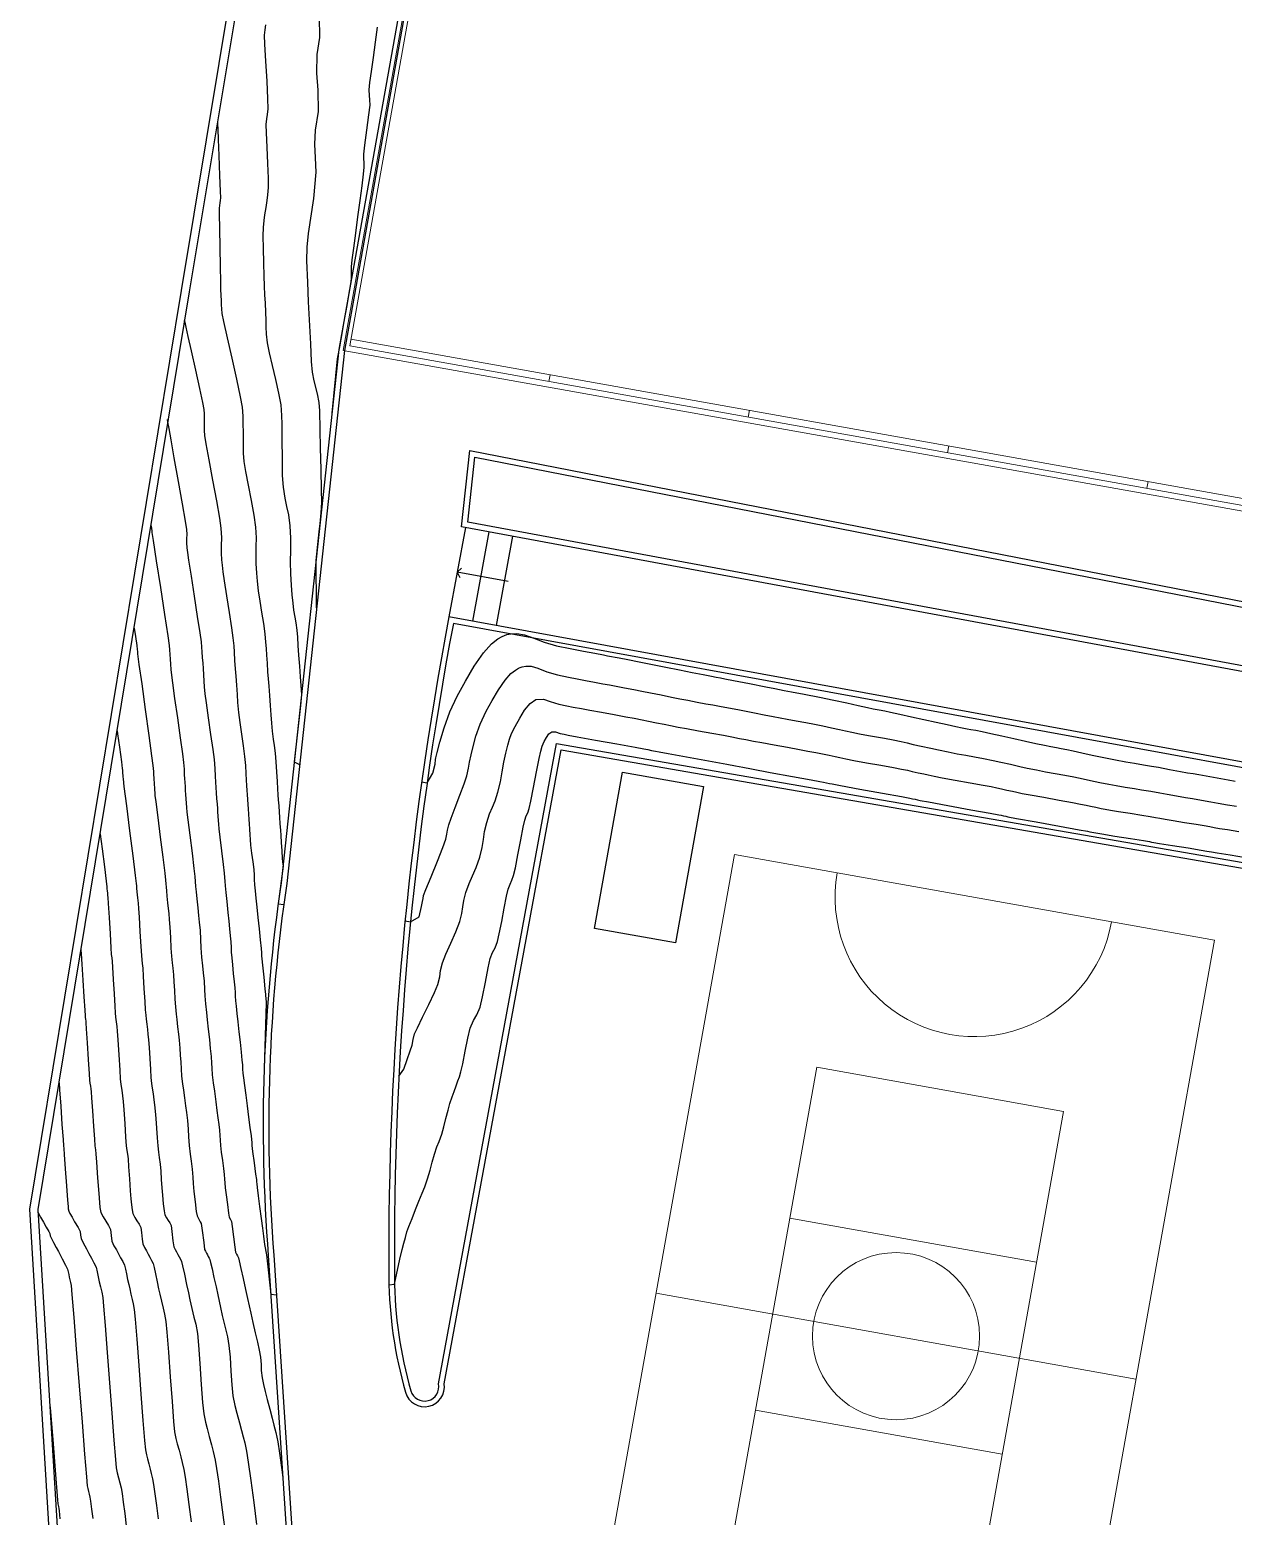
# Model space of a CAD drawing. Header units: millimetres. Extents: x -91430 to -91248, y -106326 to -106141.
# Drawn here: x -91429.7 to -91386.5, y -106234.8 to -106181.4 of the extents above; entities that cross this region are included whole.
import ezdxf

# ---------------------------------------------------------------- set-up
doc = ezdxf.new("R2010")
doc.units = ezdxf.units.MM
doc.header["$MEASUREMENT"] = 0
doc.layers.add('0-CIVIL', color=8, linetype='Continuous', lineweight=0)
doc.layers.add('Desenho base', color=7, linetype='Continuous')

# ---------------------------------------------------------------- blocks, each defined once
blk = doc.blocks.new('A$C44F65D90')
at = {"layer": '0-CIVIL'}
for p, q in [((-44, 12.5), (-44, -12.5)), ((0, 12.5), (-44, 12.5)), ((-43.8, 12.3), (-43.8, -12.3)), ((-0.2, 12.3), (-43.8, 12.3)), ((-36.533, 12.3), (-36.533, 12.05)), ((-29.267, 12.3), (-29.267, 12.05)), ((-22, 12.3), (-22, 12.05)), ((-14.733, 12.3), (-14.733, 12.05)), ((-7.467, 12.3), (-7.467, 12.05)), ((-0.2, 12.3), (-0.2, -12.3)), ((0, 12.5), (0, -12.5)), ((-0.2, 12.05), (-43.8, 12.05)), ((-0.2, -12.05), (-43.8, -12.05)), ((-36.533, -12.05), (-36.533, -12.3)), ((-29.267, -12.05), (-29.267, -12.3)), ((-22, -12.05), (-22, -12.3)), ((-14.733, -12.05), (-14.733, -12.3)), ((-7.467, -12.05), (-7.467, -12.3)), ((-44, -12.5), (0, -12.5)), ((-43.8, -12.3), (-0.2, -12.3))]:
    blk.add_line(p, q, dxfattribs=at)
blk = doc.blocks.new('A$C5E5C6655')
at = {"layer": '0-CIVIL'}
for p, q in [((0, 0), (-17.5, 0)), ((0, -32), (0, 0)), ((-17.5, 0), (-17.5, -32)), ((-13.25, -7), (-4.25, -7)), ((-13.25, -7), (-13.25, -25)), ((-4.25, -7), (-4.25, -25)), ((-4.25, -12.5), (-13.25, -12.5)), ((-17.5, -16), (0, -16)), ((-4.25, -19.5), (-13.25, -19.5)), ((-13.25, -25), (-4.25, -25)), ((-17.5, -32), (0, -32))]:
    blk.add_line(p, q, dxfattribs=at)
blk.add_circle((-8.75, -16), 3, dxfattribs=at)
for centre, start, end in [((-8.75, 0), 180, 0), ((-8.75, -32), 0, 180)]:
    blk.add_arc(centre, 5, start, end, dxfattribs=at)

msp = doc.modelspace()

# ---------------------------------------------------------------- linework, layer by layer
at = {"layer": 'Desenho base'}
for p, q in [((-91414.095, -106199.309), (-91414.682, -106202.522)), ((-91413.247, -106199.467), (-91413.834, -106202.677)), ((-91412.399, -106199.624), (-91412.986, -106202.832)), ((-91414.389, -106200.916), (-91414.228, -106200.77)), ((-91414.389, -106200.916), (-91414.228, -106200.77)), ((-91414.389, -106200.916), (-91414.296, -106201.111)), ((-91414.389, -106200.916), (-91414.296, -106201.111))]:
    msp.add_line(p, q, dxfattribs=at)
for points in [[(-91426.367, -106279.573), (-91429.731, -106223.78), (-91424.288, -106190.806), (-91421.576, -106174.501), (-91415.538, -106140.598), (-91373.974, -106150.262), (-91356.101, -106155.358), (-91347.839, -106158.317)], [(-91425.226, -106292.677), (-91429.43, -106223.796), (-91423.992, -106190.855), (-91421.28, -106174.552), (-91415.298, -106140.962), (-91374.049, -106150.553), (-91356.193, -106155.644), (-91348.227, -106158.496)], [(-91414.24, -106168.32), (-91418.635, -106192.93)], [(-91383.69, -106204.747), (-91414.01, -106199.122), (-91413.758, -106196.783), (-91383.322, -106202.737)], [(-91412.559, -106201.252), (-91414.389, -106200.916)], [(-91412.559, -106201.252), (-91414.389, -106200.916)]]:
    msp.add_lwpolyline(points, dxfattribs=at)
for points in [[(-91368.687, -106164.699), (-91368.687, -106164.699), (-91398.534, -106159.365, -0.382895), (-91398.534, -106159.365), (-91412.005, -106156.957), (-91418.438, -106192.965), (-91420.505, -106212.095, -0.007136), (-91420.505, -106212.095, 0.056755), (-91420.97, -106225.426), (-91419.068, -106254.327), (-91418.699, -106259.704)], [(-91418.635, -106192.93), (-91418.635, -106192.93), (-91420.703, -106212.063, -0.00714), (-91420.703, -106212.063, 0.056757), (-91421.169, -106225.441), (-91419.268, -106254.341), (-91418.902, -106259.668)], [(-91414.682, -106202.522, 0.049177), (-91416.84, -106226.234, 0.068374), (-91416.242, -106230.353, 0.939022), (-91414.853, -106230.046), (-91410.656, -106207.295), (-91378.966, -106212.793), (-91378.268, -106209.178), (-91414.682, -106202.522)], [(-91378.65, -106209.311), (-91414.523, -106202.754, 0.048766), (-91416.64, -106226.232, 0.068374), (-91416.05, -106230.298, 0.968199), (-91415.057, -106230.046), (-91410.817, -106207.064), (-91379.273, -106212.537)]]:
    msp.add_lwpolyline(points, format="xyb", dxfattribs=at)
at = {"layer": 'Desenho base', "flags": 128}
for points in [[(-91419.435, -106202.193), (-91419.453, -106200.501), (-91419.367, -106199.699), (-91419.34, -106199.455), (-91419.311, -106199.184), (-91419.269, -106198.791), (-91419.242, -106198.402), (-91419.254, -106197.979), (-91419.274, -106197.214), (-91419.293, -106196.461), (-91419.318, -106195.127), (-91419.344, -106194.825), (-91419.397, -106194.518), (-91419.525, -106194.045), (-91419.581, -106193.737), (-91419.618, -106193.356), (-91419.646, -106192.718), (-91419.719, -106191.216), (-91419.753, -106190.506), (-91419.785, -106189.742), (-91419.775, -106189.254), (-91419.729, -106188.764), (-91419.538, -106187.509), (-91419.452, -106186.558), (-91419.477, -106186.049), (-91419.502, -106185.559), (-91419.473, -106185.056), (-91419.369, -106184.386), (-91419.377, -106183.614), (-91419.426, -106183.001), (-91419.413, -106182.333), (-91419.321, -106181.728), (-91419.33, -106180.985)], [(-91421.264, -106181.267), (-91421.293, -106181.456), (-91421.312, -106181.646), (-91421.3, -106181.962), (-91421.266, -106182.576), (-91421.226, -106183.297), (-91421.193, -106183.932), (-91421.182, -106184.287), (-91421.203, -106184.49), (-91421.233, -106184.65), (-91421.255, -106184.853), (-91421.249, -106185.154), (-91421.226, -106185.666), (-91421.197, -106186.254), (-91421.174, -106186.781), (-91421.17, -106187.115), (-91421.191, -106187.371), (-91421.223, -106187.575), (-91421.262, -106187.83), (-91421.3, -106188.087), (-91421.332, -106188.291), (-91421.355, -106188.55), (-91421.359, -106188.85), (-91421.354, -106189.302), (-91421.342, -106189.814), (-91421.329, -106190.291), (-91421.317, -106190.64), (-91421.302, -106190.98), (-91421.286, -106191.251), (-91421.267, -106191.591), (-91421.257, -106191.873), (-91421.253, -106192.116), (-91421.242, -106192.37), (-91421.209, -106192.683), (-91421.141, -106193.04), (-91421.032, -106193.498), (-91420.908, -106194), (-91420.797, -106194.489), (-91420.723, -106194.909), (-91420.688, -106195.298), (-91420.681, -106195.603), (-91420.685, -106195.91), (-91420.682, -106196.302), (-91420.675, -106196.721), (-91420.675, -106197.085), (-91420.666, -106197.449), (-91420.635, -106197.868), (-91420.578, -106198.257), (-91420.511, -106198.558), (-91420.446, -106198.859), (-91420.392, -106199.249), (-91420.368, -106199.697), (-91420.37, -106200.125), (-91420.378, -106200.547), (-91420.37, -106200.975), (-91420.346, -106201.379), (-91420.318, -106201.726), (-91420.288, -106202.024), (-91420.258, -106202.281), (-91420.221, -106202.537), (-91420.185, -106202.74), (-91420.149, -106202.996), (-91420.124, -106203.253), (-91420.103, -106203.548), (-91420.08, -106203.891), (-91420.052, -106204.291), (-91420.023, -106204.668), (-91420, -106204.982), (-91419.975, -106205.307), (-91420.016, -106205.708), (-91420.234, -106207.724), (-91420.044, -106207.825)], [(-91417.263, -106181.351), (-91417.336, -106181.897), (-91417.409, -106182.449), (-91417.478, -106182.945), (-91417.53, -106183.346), (-91417.554, -106183.61), (-91417.549, -106183.806), (-91417.532, -106183.963), (-91417.527, -106184.159), (-91417.565, -106184.507), (-91417.639, -106185.051), (-91417.714, -106185.587), (-91417.752, -106185.913), (-91417.749, -106186.079), (-91417.737, -106186.211), (-91417.734, -106186.376), (-91417.76, -106186.63), (-91417.815, -106187.049), (-91417.887, -106187.578), (-91417.964, -106188.163), (-91418.042, -106188.752), (-91418.115, -106189.289), (-91418.17, -106189.712), (-91418.196, -106189.959), (-91418.198, -106190.165), (-91418.188, -106190.373), (-91418.213, -106190.568), (-91418.274, -106190.908), (-91418.353, -106191.348), (-91418.441, -106191.844), (-91418.532, -106192.35), (-91418.617, -106192.828), (-91418.695, -106193.263), (-91418.882, -106195.212)], [(-91422.99, -106184.745), (-91422.987, -106184.825), (-91422.98, -106185.022), (-91422.966, -106185.39), (-91422.944, -106185.959), (-91422.917, -106186.676), (-91422.896, -106187.241), (-91422.888, -106187.484), (-91422.898, -106187.574), (-91422.911, -106187.664), (-91422.924, -106187.755), (-91422.934, -106187.846), (-91422.932, -106188.066), (-91422.923, -106188.585), (-91422.911, -106189.26), (-91422.899, -106189.945), (-91422.888, -106190.498), (-91422.882, -106190.773), (-91422.872, -106190.972), (-91422.86, -106191.172), (-91422.856, -106191.324), (-91422.852, -106191.46), (-91422.836, -106191.629), (-91422.776, -106191.92), (-91422.645, -106192.501), (-91422.478, -106193.236), (-91422.309, -106193.987), (-91422.172, -106194.619), (-91422.103, -106194.994), (-91422.076, -106195.32), (-91422.077, -106195.581), (-91422.075, -106195.91), (-91422.072, -106196.178), (-91422.072, -106196.407), (-91422.067, -106196.644), (-91422.044, -106196.939), (-91421.989, -106197.304), (-91421.894, -106197.799), (-91421.786, -106198.348), (-91421.69, -106198.873), (-91421.63, -106199.296), (-91421.608, -106199.681), (-91421.61, -106200.001), (-91421.618, -106200.294), (-91421.614, -106200.603), (-91421.594, -106200.958), (-91421.569, -106201.239), (-91421.529, -106201.592), (-91421.477, -106201.952), (-91421.411, -106202.353), (-91421.345, -106202.759), (-91421.293, -106203.134), (-91421.263, -106203.429), (-91421.247, -106203.66), (-91421.234, -106203.89), (-91421.214, -106204.186), (-91421.191, -106204.492), (-91421.172, -106204.747), (-91421.152, -106205.011), (-91421.127, -106205.342), (-91421.101, -106205.708), (-91421.079, -106206.04), (-91421.057, -106206.342), (-91421.031, -106206.619), (-91420.994, -106206.906), (-91420.957, -106207.132), (-91420.921, -106207.418), (-91420.895, -106207.729), (-91420.873, -106208.086), (-91420.853, -106208.428), (-91420.838, -106208.692), (-91420.823, -106208.911), (-91420.811, -106209.085), (-91420.795, -106209.305), (-91420.78, -106209.529), (-91420.767, -106209.714), (-91420.751, -106209.946), (-91420.735, -106210.18), (-91420.722, -106210.373), (-91420.705, -106210.616), (-91420.684, -106210.923), (-91420.666, -106211.188), (-91420.657, -106211.318), (-91420.648, -106211.394), (-91420.638, -106211.47), (-91420.811, -106212.825), (-91420.613, -106212.847)], [(-91424.182, -106191.868), (-91424.165, -106191.944), (-91424.125, -106192.126), (-91424.051, -106192.457), (-91423.936, -106192.974), (-91423.782, -106193.668), (-91423.639, -106194.319), (-91423.531, -106194.823), (-91423.482, -106195.079), (-91423.469, -106195.235), (-91423.469, -106195.36), (-91423.469, -106195.518), (-91423.467, -106195.684), (-91423.466, -106195.83), (-91423.454, -106196.011), (-91423.405, -106196.306), (-91423.3, -106196.885), (-91423.166, -106197.612), (-91423.031, -106198.354), (-91422.923, -106198.976), (-91422.868, -106199.343), (-91422.852, -106199.681), (-91422.858, -106199.956), (-91422.857, -106200.232), (-91422.844, -106200.473), (-91422.827, -106200.664), (-91422.799, -106200.904), (-91422.752, -106201.23), (-91422.668, -106201.763), (-91422.572, -106202.37), (-91422.487, -106202.918), (-91422.437, -106203.273), (-91422.409, -106203.561), (-91422.395, -106203.791), (-91422.376, -106204.081), (-91422.354, -106204.383), (-91422.334, -106204.644), (-91422.31, -106204.97), (-91422.288, -106205.303), (-91422.269, -106205.591), (-91422.236, -106205.951), (-91422.189, -106206.316), (-91422.128, -106206.729), (-91422.066, -106207.147), (-91422.018, -106207.527), (-91421.99, -106207.853), (-91421.972, -106208.138), (-91421.96, -106208.378), (-91421.95, -106208.57), (-91421.938, -106208.75), (-91421.928, -106208.892), (-91421.916, -106209.072), (-91421.903, -106209.255), (-91421.893, -106209.407), (-91421.879, -106209.597), (-91421.866, -106209.789), (-91421.855, -106209.947), (-91421.842, -106210.146), (-91421.83, -106210.346), (-91421.82, -106210.512), (-91421.802, -106210.72), (-91421.768, -106211.006), (-91421.725, -106211.317), (-91421.692, -106211.594), (-91421.678, -106211.789), (-91421.671, -106211.944), (-91421.659, -106212.14), (-91421.64, -106212.352), (-91421.613, -106212.622), (-91421.579, -106212.944), (-91421.541, -106213.313), (-91421.5, -106213.721), (-91421.46, -106214.116), (-91421.428, -106214.426), (-91421.414, -106214.576), (-91421.407, -106214.684), (-91421.401, -106214.792), (-91421.378, -106215.016), (-91421.333, -106215.451), (-91421.288, -106215.877), (-91421.268, -106216.078), (-91421.264, -106216.137), (-91421.26, -106216.197), (-91421.242, -106216.373), (-91421.316, -106218.739)], [(-91424.801, -106195.44), (-91424.784, -106195.534), (-91424.744, -106195.758), (-91424.671, -106196.168), (-91424.556, -106196.808), (-91424.403, -106197.667), (-91424.261, -106198.469), (-91424.154, -106199.087), (-91424.106, -106199.391), (-91424.098, -106199.569), (-91424.101, -106199.714), (-91424.101, -106199.86), (-91424.089, -106200.038), (-91424.07, -106200.216), (-91424.029, -106200.489), (-91423.941, -106201.058), (-91423.829, -106201.778), (-91423.717, -106202.506), (-91423.626, -106203.098), (-91423.581, -106203.411), (-91423.562, -106203.612), (-91423.552, -106203.773), (-91423.539, -106203.976), (-91423.523, -106204.187), (-91423.509, -106204.369), (-91423.492, -106204.597), (-91423.477, -106204.83), (-91423.464, -106205.031), (-91423.441, -106205.283), (-91423.398, -106205.609), (-91423.323, -106206.139), (-91423.237, -106206.74), (-91423.161, -106207.282), (-91423.116, -106207.636), (-91423.088, -106207.967), (-91423.073, -106208.24), (-91423.063, -106208.448), (-91423.049, -106208.644), (-91423.036, -106208.839), (-91423.022, -106209.041), (-91423.008, -106209.248), (-91422.997, -106209.397), (-91422.989, -106209.52), (-91422.978, -106209.675), (-91422.969, -106209.832), (-91422.961, -106209.961), (-91422.947, -106210.123), (-91422.91, -106210.428), (-91422.846, -106210.92), (-91422.783, -106211.413), (-91422.746, -106211.718), (-91422.734, -106211.879), (-91422.729, -106212.008), (-91422.719, -106212.169), (-91422.696, -106212.413), (-91422.662, -106212.739), (-91422.622, -106213.137), (-91422.59, -106213.445), (-91422.561, -106213.722), (-91422.536, -106213.968), (-91422.516, -106214.179), (-91422.503, -106214.388), (-91422.495, -106214.553), (-91422.481, -106214.762), (-91422.457, -106215.01), (-91422.424, -106215.32), (-91422.391, -106215.62), (-91422.37, -106215.839), (-91422.358, -106216.006), (-91422.352, -106216.138), (-91422.341, -106216.304), (-91422.322, -106216.495), (-91422.295, -106216.751), (-91422.261, -106217.06), (-91422.223, -106217.412), (-91422.183, -106217.788), (-91422.145, -106218.146), (-91422.114, -106218.434), (-91422.097, -106218.602), (-91422.088, -106218.753), (-91422.077, -106218.904), (-91422.058, -106219.065), (-91422.023, -106219.339), (-91421.977, -106219.688), (-91421.927, -106220.073), (-91421.875, -106220.473), (-91421.826, -106220.852), (-91421.788, -106221.144), (-91421.771, -106221.285), (-91421.764, -106221.39), (-91421.756, -106221.494), (-91421.729, -106221.706), (-91421.675, -106222.117), (-91421.622, -106222.523), (-91421.596, -106222.719), (-91421.591, -106222.796), (-91421.585, -106222.873), (-91421.569, -106223.003), (-91421.53, -106223.298), (-91421.478, -106223.689), (-91421.422, -106224.109), (-91421.376, -106224.464), (-91421.341, -106224.753), (-91421.3, -106225.048), (-91421.237, -106225.418), (-91421.078, -106226.826), (-91420.876, -106226.86)], [(-91425.378, -106199.248), (-91425.36, -106199.347), (-91425.345, -106199.438), (-91425.344, -106199.489), (-91425.299, -106199.781), (-91425.187, -106200.512), (-91425.04, -106201.469), (-91424.893, -106202.436), (-91424.777, -106203.201), (-91424.726, -106203.549), (-91424.711, -106203.709), (-91424.701, -106203.87), (-91424.689, -106204.04), (-91424.675, -106204.224), (-91424.663, -106204.413), (-91424.646, -106204.614), (-91424.609, -106204.888), (-91424.531, -106205.446), (-91424.432, -106206.148), (-91424.333, -106206.857), (-91424.253, -106207.435), (-91424.213, -106207.744), (-91424.193, -106207.986), (-91424.182, -106208.186), (-91424.175, -106208.326), (-91424.165, -106208.466), (-91424.156, -106208.606), (-91424.146, -106208.749), (-91424.136, -106208.899), (-91424.125, -106209.048), (-91424.115, -106209.205), (-91424.105, -106209.361), (-91424.093, -106209.525), (-91424.058, -106209.804), (-91423.988, -106210.355), (-91423.906, -106210.999), (-91423.835, -106211.555), (-91423.8, -106211.843), (-91423.789, -106212.02), (-91423.779, -106212.198), (-91423.761, -106212.39), (-91423.734, -106212.647), (-91423.702, -106212.961), (-91423.672, -106213.243), (-91423.646, -106213.482), (-91423.619, -106213.783), (-91423.598, -106214.105), (-91423.584, -106214.395), (-91423.562, -106214.732), (-91423.531, -106215.049), (-91423.501, -106215.302), (-91423.472, -106215.601), (-91423.452, -106215.891), (-91423.441, -106216.122), (-91423.421, -106216.412), (-91423.392, -106216.718), (-91423.362, -106216.986), (-91423.325, -106217.322), (-91423.284, -106217.691), (-91423.249, -106218.008), (-91423.221, -106218.301), (-91423.205, -106218.535), (-91423.196, -106218.721), (-91423.178, -106218.954), (-91423.145, -106219.24), (-91423.104, -106219.549), (-91423.052, -106219.93), (-91423.012, -106220.237), (-91422.976, -106220.507), (-91422.945, -106220.742), (-91422.922, -106220.943), (-91422.907, -106221.141), (-91422.899, -106221.299), (-91422.883, -106221.497), (-91422.855, -106221.732), (-91422.814, -106222.028), (-91422.775, -106222.318), (-91422.748, -106222.534), (-91422.734, -106222.703), (-91422.727, -106222.838), (-91422.714, -106223.008), (-91422.683, -106223.26), (-91422.637, -106223.612), (-91422.594, -106223.926), (-91422.573, -106224.066), (-91422.528, -106224.147), (-91422.486, -106224.223), (-91422.463, -106224.397), (-91422.415, -106224.772), (-91422.368, -106225.147), (-91422.346, -106225.321), (-91422.308, -106225.393), (-91422.273, -106225.46), (-91422.239, -106225.524), (-91422.215, -106225.633), (-91422.154, -106225.906), (-91422.074, -106226.272), (-91421.987, -106226.662), (-91421.916, -106226.987), (-91421.858, -106227.249), (-91421.799, -106227.515), (-91421.724, -106227.852), (-91421.639, -106228.224), (-91421.561, -106228.551), (-91421.496, -106228.84), (-91421.449, -106229.097), (-91421.424, -106229.36), (-91421.418, -106229.571), (-91421.391, -106229.833), (-91421.343, -106230.075), (-91421.28, -106230.329), (-91421.203, -106230.615), (-91421.117, -106230.955), (-91421.034, -106231.275), (-91420.965, -106231.532), (-91420.899, -106231.795), (-91420.829, -106232.131), (-91420.766, -106232.537), (-91420.671, -106233.222), (-91420.644, -106233.423)], [(-91425.985, -106202.93), (-91425.94, -106203.224), (-91425.891, -106203.546), (-91425.87, -106203.687), (-91425.864, -106203.765), (-91425.857, -106203.851), (-91425.85, -106203.946), (-91425.811, -106204.229), (-91425.713, -106204.93), (-91425.586, -106205.846), (-91425.457, -106206.774), (-91425.356, -106207.511), (-91425.311, -106207.853), (-91425.294, -106208.073), (-91425.287, -106208.204), (-91425.282, -106208.289), (-91425.276, -106208.373), (-91425.27, -106208.46), (-91425.264, -106208.55), (-91425.258, -106208.641), (-91425.251, -106208.735), (-91425.245, -106208.83), (-91425.238, -106208.928), (-91425.208, -106209.164), (-91425.138, -106209.718), (-91425.047, -106210.433), (-91424.956, -106211.151), (-91424.885, -106211.715), (-91424.854, -106211.967), (-91424.846, -106212.097), (-91424.839, -106212.227), (-91424.826, -106212.357), (-91424.806, -106212.55), (-91424.782, -106212.785), (-91424.76, -106212.991), (-91424.742, -106213.166), (-91424.722, -106213.386), (-91424.704, -106213.663), (-91424.683, -106214.034), (-91424.662, -106214.41), (-91424.642, -106214.702), (-91424.619, -106214.939), (-91424.597, -106215.126), (-91424.574, -106215.363), (-91424.556, -106215.623), (-91424.538, -106215.932), (-91424.521, -106216.246), (-91424.502, -106216.519), (-91424.478, -106216.775), (-91424.455, -106216.977), (-91424.426, -106217.232), (-91424.396, -106217.496), (-91424.371, -106217.719), (-91424.345, -106217.999), (-91424.327, -106218.251), (-91424.313, -106218.499), (-91424.299, -106218.748), (-91424.279, -106219.005), (-91424.247, -106219.285), (-91424.216, -106219.508), (-91424.178, -106219.788), (-91424.139, -106220.073), (-91424.107, -106220.306), (-91424.073, -106220.601), (-91424.049, -106220.91), (-91424.036, -106221.178), (-91424.01, -106221.499), (-91423.973, -106221.809), (-91423.936, -106222.056), (-91423.899, -106222.348), (-91423.877, -106222.632), (-91423.865, -106222.858), (-91423.842, -106223.143), (-91423.798, -106223.52), (-91423.752, -106223.859), (-91423.725, -106224.024), (-91423.688, -106224.096), (-91423.647, -106224.164), (-91423.608, -106224.229), (-91423.573, -106224.295), (-91423.54, -106224.542), (-91423.487, -106224.977), (-91423.454, -106225.223), (-91423.421, -106225.29), (-91423.386, -106225.354), (-91423.353, -106225.416), (-91423.322, -106225.476), (-91423.291, -106225.534), (-91423.262, -106225.592), (-91423.238, -106225.693), (-91423.186, -106225.927), (-91423.118, -106226.238), (-91423.045, -106226.572), (-91422.983, -106226.852), (-91422.933, -106227.077), (-91422.882, -106227.306), (-91422.818, -106227.596), (-91422.749, -106227.888), (-91422.689, -106228.122), (-91422.634, -106228.361), (-91422.581, -106228.668), (-91422.538, -106229.092), (-91422.509, -106229.591), (-91422.479, -106230.081), (-91422.438, -106230.48), (-91422.369, -106230.829), (-91422.294, -106231.102), (-91422.201, -106231.447), (-91422.13, -106231.723), (-91422.07, -106231.945), (-91422.014, -106232.172), (-91421.954, -106232.461), (-91421.891, -106232.86), (-91421.798, -106233.516), (-91421.692, -106234.305), (-91421.589, -106235.1)], [(-91415.664, -106208.44), (-91415.468, -106208.482), (-91415.263, -106208.133), (-91415.182, -106207.803), (-91415.161, -106207.635), (-91415.151, -106207.585), (-91415.141, -106207.534), (-91415.107, -106207.388), (-91415.011, -106207.02), (-91414.857, -106206.508), (-91414.648, -106205.932), (-91414.385, -106205.369), (-91414.089, -106204.827), (-91413.775, -106204.292), (-91413.44, -106203.809), (-91413.154, -106203.492), (-91412.927, -106203.309), (-91412.771, -106203.22), (-91412.691, -106203.186), (-91412.611, -106203.159), (-91412.46, -106203.124), (-91412.247, -106203.114), (-91411.977, -106203.161), (-91411.639, -106203.283), (-91411.266, -106203.431), (-91410.824, -106203.555), (-91410.329, -106203.653), (-91409.853, -106203.747), (-91409.441, -106203.829), (-91409.137, -106203.889), (-91408.988, -106203.918), (-91408.854, -106203.943), (-91408.721, -106203.967), (-91408.571, -106203.997), (-91408.266, -106204.057), (-91407.854, -106204.138), (-91407.38, -106204.232), (-91406.893, -106204.329), (-91406.412, -106204.424), (-91405.954, -106204.514), (-91405.556, -106204.593), (-91405.256, -106204.652), (-91405.094, -106204.684), (-91404.937, -106204.713), (-91404.779, -106204.742), (-91404.464, -106204.804), (-91403.89, -106204.917), (-91403.313, -106205.031), (-91402.988, -106205.095), (-91402.817, -106205.127), (-91402.646, -106205.158), (-91402.392, -106205.207), (-91401.933, -106205.295), (-91401.385, -106205.403), (-91400.863, -106205.51), (-91400.403, -106205.608), (-91399.989, -106205.7), (-91399.66, -106205.774), (-91399.451, -106205.82), (-91399.246, -106205.857), (-91399.041, -106205.894), (-91398.83, -106205.939), (-91398.496, -106206.012), (-91398.083, -106206.103), (-91397.632, -106206.202), (-91397.192, -106206.299), (-91396.802, -106206.385), (-91396.484, -106206.455), (-91396.264, -106206.501), (-91396.087, -106206.534), (-91395.946, -106206.558), (-91395.77, -106206.591), (-91395.547, -106206.638), (-91395.226, -106206.708), (-91394.836, -106206.794), (-91394.405, -106206.888), (-91393.985, -106206.98), (-91393.616, -106207.061), (-91393.31, -106207.128), (-91393.078, -106207.177), (-91392.873, -106207.215), (-91392.709, -106207.243), (-91392.504, -106207.281), (-91392.271, -106207.331), (-91391.963, -106207.4), (-91391.595, -106207.481), (-91391.181, -106207.568), (-91390.761, -106207.649), (-91390.384, -106207.719), (-91390.08, -106207.773), (-91389.881, -106207.808), (-91389.676, -106207.841), (-91389.47, -106207.874), (-91389.215, -106207.921), (-91388.819, -106207.995), (-91388.423, -106208.068), (-91388.168, -106208.115), (-91387.964, -106208.148), (-91387.76, -106208.181), (-91387.505, -106208.227), (-91387.108, -106208.301), (-91386.711, -106208.375), (-91386.457, -106208.421)], [(-91416.259, -106213.427), (-91416.063, -106213.471), (-91415.751, -106213.291), (-91415.751, -106213.291), (-91415.751, -106213.291), (-91415.667, -106212.921), (-91415.634, -106212.733), (-91415.612, -106212.629), (-91415.591, -106212.524), (-91415.508, -106212.312), (-91415.323, -106211.851), (-91415.1, -106211.294), (-91414.903, -106210.793), (-91414.797, -106210.503), (-91414.755, -106210.32), (-91414.733, -106210.171), (-91414.692, -106209.988), (-91414.609, -106209.75), (-91414.463, -106209.364), (-91414.293, -106208.922), (-91414.14, -106208.512), (-91414.043, -106208.224), (-91413.982, -106207.956), (-91413.949, -106207.739), (-91413.89, -106207.471), (-91413.816, -106207.178), (-91413.714, -106206.806), (-91413.564, -106206.377), (-91413.346, -106205.911), (-91413.133, -106205.521), (-91412.907, -106205.135), (-91412.665, -106204.787), (-91412.459, -106204.559), (-91412.296, -106204.428), (-91412.183, -106204.363), (-91412.126, -106204.339), (-91412.054, -106204.315), (-91411.92, -106204.289), (-91411.732, -106204.294), (-91411.492, -106204.36), (-91411.171, -106204.489), (-91410.781, -106204.605), (-91410.394, -106204.682), (-91410.079, -106204.745), (-91409.785, -106204.803), (-91409.458, -106204.866), (-91409.155, -106204.923), (-91408.918, -106204.965), (-91408.681, -106205.008), (-91408.378, -106205.064), (-91408.051, -106205.127), (-91407.757, -106205.186), (-91407.445, -106205.248), (-91407.065, -106205.324), (-91406.691, -106205.398), (-91406.391, -106205.458), (-91406.105, -106205.515), (-91405.774, -106205.579), (-91405.459, -106205.638), (-91405.213, -106205.682), (-91404.968, -106205.725), (-91404.653, -106205.784), (-91404.314, -106205.85), (-91404.017, -106205.91), (-91403.717, -106205.97), (-91403.372, -106206.037), (-91403.048, -106206.097), (-91402.796, -106206.142), (-91402.545, -106206.187), (-91402.221, -106206.247), (-91401.871, -106206.314), (-91401.563, -106206.374), (-91401.266, -106206.433), (-91400.95, -106206.498), (-91400.667, -106206.559), (-91400.447, -106206.61), (-91400.227, -106206.66), (-91399.944, -106206.719), (-91399.629, -106206.779), (-91399.341, -106206.83), (-91399.053, -106206.88), (-91398.739, -106206.939), (-91398.455, -106206.998), (-91398.233, -106207.047), (-91398.014, -106207.097), (-91397.738, -106207.158), (-91397.391, -106207.236), (-91397.115, -106207.298), (-91396.767, -106207.37), (-91396.446, -106207.431), (-91396.13, -106207.487), (-91395.815, -106207.542), (-91395.495, -106207.602), (-91395.146, -106207.675), (-91394.869, -106207.737), (-91394.529, -106207.812), (-91394.194, -106207.887), (-91393.927, -106207.946), (-91393.591, -106208.016), (-91393.264, -106208.078), (-91392.923, -106208.138), (-91392.581, -106208.198), (-91392.256, -106208.26), (-91391.92, -106208.331), (-91391.653, -106208.391), (-91391.323, -106208.461), (-91390.995, -106208.526), (-91390.734, -106208.574), (-91390.407, -106208.631), (-91390.08, -106208.685), (-91389.82, -106208.725), (-91389.493, -106208.779), (-91389.164, -106208.838), (-91388.9, -106208.889), (-91388.573, -106208.949), (-91388.248, -106209.002), (-91387.99, -106209.042), (-91387.666, -106209.095), (-91387.336, -106209.155), (-91387.069, -106209.207), (-91386.741, -106209.266), (-91386.419, -106209.319)], [(-91416.478, -106219), (-91416.478, -106219), (-91416.478, -106219), (-91416.301, -106218.749), (-91416.179, -106218.41), (-91416.07, -106218.1), (-91416.003, -106217.893), (-91415.963, -106217.69), (-91415.917, -106217.489), (-91415.818, -106217.27), (-91415.629, -106216.885), (-91415.407, -106216.432), (-91415.205, -106216.008), (-91415.081, -106215.713), (-91415.013, -106215.437), (-91414.983, -106215.211), (-91414.918, -106214.934), (-91414.796, -106214.624), (-91414.617, -106214.238), (-91414.432, -106213.829), (-91414.29, -106213.456), (-91414.215, -106213.165), (-91414.179, -106212.933), (-91414.145, -106212.7), (-91414.074, -106212.408), (-91413.962, -106212.096), (-91413.836, -106211.812), (-91413.705, -106211.511), (-91413.58, -106211.15), (-91413.492, -106210.797), (-91413.445, -106210.509), (-91413.402, -106210.229), (-91413.325, -106209.902), (-91413.223, -106209.593), (-91413.125, -106209.357), (-91413.026, -106209.122), (-91412.924, -106208.813), (-91412.838, -106208.446), (-91412.774, -106208.087), (-91412.715, -106207.74), (-91412.64, -106207.407), (-91412.568, -106207.131), (-91412.509, -106206.914), (-91412.432, -106206.706), (-91412.307, -106206.453), (-91412.143, -106206.155), (-91411.966, -106205.868), (-91411.773, -106205.634), (-91411.561, -106205.492), (-91411.295, -106205.469), (-91411.045, -106205.556), (-91410.738, -106205.654), (-91410.449, -106205.712), (-91410.219, -106205.758), (-91409.929, -106205.814), (-91409.628, -106205.87), (-91409.209, -106205.947), (-91408.75, -106206.03), (-91408.332, -106206.106), (-91408.034, -106206.161), (-91407.747, -106206.217), (-91407.52, -106206.263), (-91407.237, -106206.319), (-91406.957, -106206.375), (-91406.734, -106206.419), (-91406.453, -106206.474), (-91406.152, -106206.53), (-91405.723, -106206.608), (-91405.252, -106206.693), (-91404.825, -106206.771), (-91404.526, -106206.827), (-91404.25, -106206.881), (-91404.031, -106206.925), (-91403.755, -106206.979), (-91403.452, -106207.035), (-91403.015, -106207.115), (-91402.533, -106207.202), (-91402.097, -106207.282), (-91401.797, -106207.337), (-91401.509, -106207.392), (-91401.278, -106207.438), (-91401.038, -106207.487), (-91400.823, -106207.534), (-91400.652, -106207.573), (-91400.437, -106207.619), (-91400.151, -106207.672), (-91399.693, -106207.755), (-91399.178, -106207.848), (-91398.721, -106207.931), (-91398.437, -106207.984), (-91398.223, -106208.029), (-91398.053, -106208.067), (-91397.845, -106208.114), (-91397.639, -106208.16), (-91397.476, -106208.196), (-91397.269, -106208.239), (-91396.982, -106208.293), (-91396.51, -106208.379), (-91395.977, -106208.475), (-91395.506, -106208.56), (-91395.221, -106208.613), (-91395.016, -106208.656), (-91394.854, -106208.692), (-91394.654, -106208.736), (-91394.457, -106208.78), (-91394.301, -106208.815), (-91394.103, -106208.856), (-91393.815, -106208.91), (-91393.329, -106208.998), (-91392.779, -106209.097), (-91392.295, -106209.184), (-91392.008, -106209.238), (-91391.813, -106209.279), (-91391.657, -106209.315), (-91391.466, -106209.355), (-91391.275, -106209.393), (-91391.124, -106209.42), (-91390.933, -106209.454), (-91390.645, -106209.501), (-91390.226, -106209.568), (-91389.806, -106209.635), (-91389.517, -106209.683), (-91389.323, -106209.718), (-91389.17, -106209.747), (-91388.977, -106209.783), (-91388.69, -106209.83), (-91388.275, -106209.896), (-91387.86, -106209.963), (-91387.572, -106210.01), (-91387.376, -106210.046), (-91387.221, -106210.075), (-91387.025, -106210.111), (-91386.739, -106210.158), (-91386.329, -106210.224)], [(-91426.594, -106206.615), (-91426.579, -106206.719), (-91426.513, -106207.202), (-91426.44, -106207.728), (-91426.408, -106207.962), (-91426.403, -106208.028), (-91426.4, -106208.082), (-91426.396, -106208.14), (-91426.392, -106208.201), (-91426.387, -106208.264), (-91426.383, -106208.33), (-91426.348, -106208.609), (-91426.26, -106209.3), (-91426.147, -106210.2), (-91426.033, -106211.102), (-91425.945, -106211.801), (-91425.908, -106212.092), (-91425.903, -106212.174), (-91425.898, -106212.256), (-91425.885, -106212.387), (-91425.863, -106212.609), (-91425.843, -106212.794), (-91425.824, -106212.989), (-91425.805, -106213.295), (-91425.775, -106213.819), (-91425.743, -106214.348), (-91425.722, -106214.672), (-91425.707, -106214.834), (-91425.691, -106214.962), (-91425.676, -106215.124), (-91425.657, -106215.412), (-91425.63, -106215.865), (-91425.602, -106216.323), (-91425.582, -106216.627), (-91425.565, -106216.812), (-91425.548, -106216.958), (-91425.527, -106217.143), (-91425.506, -106217.334), (-91425.488, -106217.495), (-91425.468, -106217.698), (-91425.449, -106217.977), (-91425.426, -106218.37), (-91425.401, -106218.766), (-91425.379, -106219.055), (-91425.356, -106219.267), (-91425.332, -106219.434), (-91425.303, -106219.645), (-91425.274, -106219.86), (-91425.25, -106220.037), (-91425.225, -106220.258), (-91425.204, -106220.526), (-91425.182, -106220.872), (-91425.16, -106221.221), (-91425.137, -106221.501), (-91425.109, -106221.738), (-91425.08, -106221.926), (-91425.051, -106222.162), (-91425.03, -106222.417), (-91425.012, -106222.713), (-91424.992, -106223.012), (-91424.97, -106223.277), (-91424.937, -106223.584), (-91424.904, -106223.839), (-91424.877, -106223.981), (-91424.824, -106224.085), (-91424.765, -106224.181), (-91424.708, -106224.273), (-91424.66, -106224.368), (-91424.63, -106224.577), (-91424.592, -106224.917), (-91424.563, -106225.126), (-91424.516, -106225.224), (-91424.464, -106225.315), (-91424.417, -106225.406), (-91424.371, -106225.492), (-91424.325, -106225.575), (-91424.284, -106225.66), (-91424.247, -106225.811), (-91424.181, -106226.116), (-91424.102, -106226.481), (-91424.036, -106226.782), (-91423.981, -106227.029), (-91423.912, -106227.34), (-91423.837, -106227.653), (-91423.773, -106227.911), (-91423.713, -106228.239), (-91423.672, -106228.658), (-91423.624, -106229.324), (-91423.573, -106230.068), (-91423.525, -106230.724), (-91423.485, -106231.126), (-91423.427, -106231.419), (-91423.364, -106231.65), (-91423.286, -106231.94), (-91423.209, -106232.236), (-91423.144, -106232.482), (-91423.078, -106232.792), (-91423.029, -106233.086), (-91422.961, -106233.546), (-91422.882, -106234.118), (-91422.799, -106234.746), (-91422.722, -106235.372)], [(-91416.836, -106226.497), (-91416.636, -106226.47), (-91416.442, -106225.575), (-91416.357, -106225.224), (-91416.306, -106224.998), (-91416.248, -106224.797), (-91416.193, -106224.596), (-91416.12, -106224.398), (-91416.006, -106224.11), (-91415.878, -106223.788), (-91415.76, -106223.491), (-91415.645, -106223.207), (-91415.552, -106222.983), (-91415.449, -106222.695), (-91415.356, -106222.376), (-91415.289, -106222.098), (-91415.207, -106221.804), (-91415.116, -106221.547), (-91415.035, -106221.345), (-91414.944, -106221.088), (-91414.867, -106220.819), (-91414.791, -106220.521), (-91414.717, -106220.23), (-91414.648, -106219.983), (-91414.569, -106219.743), (-91414.499, -106219.551), (-91414.427, -106219.352), (-91414.361, -106219.174), (-91414.309, -106219.034), (-91414.253, -106218.854), (-91414.19, -106218.561), (-91414.105, -106218.111), (-91414.01, -106217.639), (-91413.918, -106217.28), (-91413.801, -106217.01), (-91413.683, -106216.804), (-91413.567, -106216.534), (-91413.473, -106216.154), (-91413.373, -106215.631), (-91413.278, -106215.121), (-91413.201, -106214.779), (-91413.115, -106214.562), (-91413.03, -106214.395), (-91412.945, -106214.178), (-91412.878, -106213.898), (-91412.79, -106213.46), (-91412.697, -106212.975), (-91412.615, -106212.549), (-91412.557, -106212.293), (-91412.491, -106212.114), (-91412.427, -106211.976), (-91412.362, -106211.798), (-91412.3, -106211.523), (-91412.206, -106211.057), (-91412.104, -106210.529), (-91412.014, -106210.072), (-91411.958, -106209.816), (-91411.907, -106209.667), (-91411.857, -106209.551), (-91411.806, -106209.402), (-91411.747, -106209.131), (-91411.649, -106208.642), (-91411.54, -106208.083), (-91411.445, -106207.601), (-91411.39, -106207.344), (-91411.342, -106207.164), (-91411.269, -106206.996), (-91411.186, -106206.85), (-91411.094, -106206.72), (-91410.996, -106206.644), (-91410.853, -106206.651), (-91410.695, -106206.704), (-91410.548, -106206.733), (-91410.4, -106206.762), (-91410.083, -106206.821), (-91409.426, -106206.941), (-91408.656, -106207.082), (-91408.002, -106207.201), (-91407.69, -106207.259), (-91407.548, -106207.286), (-91407.409, -106207.314), (-91407.271, -106207.342), (-91407.133, -106207.369), (-91406.818, -106207.427), (-91406.153, -106207.548), (-91405.372, -106207.691), (-91404.71, -106207.812), (-91404.4, -106207.869), (-91404.269, -106207.895), (-91404.138, -106207.921), (-91403.823, -106207.979), (-91403.148, -106208.102), (-91402.355, -106208.247), (-91401.683, -106208.37), (-91401.372, -106208.427), (-91401.237, -106208.453), (-91401.125, -106208.476), (-91401.027, -106208.497), (-91400.929, -106208.518), (-91400.623, -106208.575), (-91399.937, -106208.7), (-91399.124, -106208.848), (-91398.439, -106208.973), (-91398.136, -106209.029), (-91398.042, -106209.049), (-91397.951, -106209.069), (-91397.862, -106209.089), (-91397.772, -106209.108), (-91397.465, -106209.165), (-91396.77, -106209.291), (-91395.945, -106209.442), (-91395.251, -106209.568), (-91394.947, -106209.624), (-91394.862, -106209.642), (-91394.779, -106209.66), (-91394.698, -106209.678), (-91394.616, -106209.696), (-91394.308, -106209.752), (-91393.604, -106209.88), (-91392.769, -106210.032), (-91392.066, -106210.16), (-91391.76, -106210.216), (-91391.684, -106210.233), (-91391.608, -106210.249), (-91391.533, -106210.263), (-91391.459, -106210.277), (-91391.251, -106210.31), (-91390.78, -106210.387), (-91390.221, -106210.477), (-91389.75, -106210.553), (-91389.54, -106210.587), (-91389.46, -106210.602), (-91389.381, -106210.616), (-91389.173, -106210.65), (-91388.707, -106210.726), (-91388.154, -106210.815), (-91387.687, -106210.891), (-91387.478, -106210.925), (-91387.393, -106210.94), (-91387.309, -106210.956), (-91387.102, -106210.989), (-91386.64, -106211.064), (-91386.093, -106211.153)], [(-91427.203, -106210.307), (-91427.202, -106210.318), (-91427.136, -106210.841), (-91427.053, -106211.497), (-91426.988, -106212.008), (-91426.962, -106212.216), (-91426.958, -106212.285), (-91426.952, -106212.351), (-91426.943, -106212.433), (-91426.935, -106212.511), (-91426.927, -106212.593), (-91426.914, -106212.811), (-91426.884, -106213.306), (-91426.849, -106213.896), (-91426.818, -106214.402), (-91426.803, -106214.642), (-91426.79, -106214.764), (-91426.778, -106214.886), (-91426.764, -106215.096), (-91426.738, -106215.532), (-91426.706, -106216.048), (-91426.678, -106216.497), (-91426.662, -106216.734), (-91426.647, -106216.894), (-91426.629, -106217.053), (-91426.61, -106217.219), (-91426.592, -106217.396), (-91426.572, -106217.702), (-91426.538, -106218.241), (-91426.503, -106218.785), (-91426.48, -106219.105), (-91426.457, -106219.304), (-91426.429, -106219.503), (-91426.401, -106219.707), (-91426.376, -106219.916), (-91426.354, -106220.212), (-91426.321, -106220.7), (-91426.288, -106221.193), (-91426.264, -106221.504), (-91426.244, -106221.673), (-91426.223, -106221.807), (-91426.203, -106221.977), (-91426.181, -106222.257), (-91426.152, -106222.685), (-91426.122, -106223.118), (-91426.099, -106223.412), (-91426.078, -106223.628), (-91426.058, -106223.805), (-91426.029, -106223.938), (-91425.962, -106224.075), (-91425.883, -106224.197), (-91425.808, -106224.317), (-91425.747, -106224.441), (-91425.72, -106224.614), (-91425.698, -106224.854), (-91425.672, -106225.028), (-91425.612, -106225.158), (-91425.542, -106225.276), (-91425.48, -106225.395), (-91425.421, -106225.508), (-91425.36, -106225.617), (-91425.306, -106225.728), (-91425.27, -106225.868), (-91425.22, -106226.105), (-91425.159, -106226.391), (-91425.106, -106226.633), (-91425.062, -106226.833), (-91425.006, -106227.084), (-91424.945, -106227.337), (-91424.894, -106227.545), (-91424.846, -106227.809), (-91424.809, -106228.195), (-91424.753, -106228.916), (-91424.688, -106229.802), (-91424.623, -106230.686), (-91424.568, -106231.399), (-91424.532, -106231.773), (-91424.485, -106232.01), (-91424.434, -106232.197), (-91424.371, -106232.432), (-91424.308, -106232.672), (-91424.256, -106232.871), (-91424.202, -106233.123), (-91424.156, -106233.398), (-91424.091, -106233.828), (-91424.016, -106234.376), (-91423.937, -106235.004)], [(-91427.892, -106214.476), (-91427.883, -106214.612), (-91427.86, -106214.992), (-91427.824, -106215.56), (-91427.786, -106216.161), (-91427.756, -106216.639), (-91427.743, -106216.842), (-91427.737, -106216.903), (-91427.73, -106216.963), (-91427.723, -106217.028), (-91427.716, -106217.095), (-91427.702, -106217.312), (-91427.669, -106217.813), (-91427.63, -106218.412), (-91427.597, -106218.921), (-91427.581, -106219.155), (-91427.568, -106219.258), (-91427.554, -106219.361), (-91427.54, -106219.466), (-91427.527, -106219.574), (-91427.512, -106219.788), (-91427.48, -106220.249), (-91427.442, -106220.796), (-91427.409, -106221.269), (-91427.391, -106221.506), (-91427.373, -106221.649), (-91427.354, -106221.791), (-91427.332, -106222.09), (-91427.293, -106222.652), (-91427.252, -106223.222), (-91427.227, -106223.546), (-91427.217, -106223.724), (-91427.181, -106223.895), (-91427.101, -106224.059), (-91427.002, -106224.214), (-91426.908, -106224.36), (-91426.834, -106224.513), (-91426.807, -106224.721), (-91426.781, -106224.931), (-91426.708, -106225.091), (-91426.621, -106225.237), (-91426.543, -106225.386), (-91426.47, -106225.524), (-91426.393, -106225.658), (-91426.328, -106225.795), (-91426.292, -106225.928), (-91426.258, -106226.096), (-91426.217, -106226.3), (-91426.176, -106226.485), (-91426.142, -106226.637), (-91426.1, -106226.828), (-91426.054, -106227.02), (-91426.014, -106227.179), (-91425.978, -106227.38), (-91425.946, -106227.725), (-91425.889, -106228.448), (-91425.817, -106229.396), (-91425.739, -106230.418), (-91425.667, -106231.364), (-91425.61, -106232.081), (-91425.579, -106232.419), (-91425.543, -106232.601), (-91425.503, -106232.744), (-91425.455, -106232.924), (-91425.407, -106233.108), (-91425.367, -106233.261), (-91425.326, -106233.454), (-91425.29, -106233.665), (-91425.241, -106233.994), (-91425.184, -106234.414), (-91425.123, -106234.895)], [(-91428.679, -106219.245), (-91428.661, -106219.502), (-91428.62, -106220.078), (-91428.573, -106220.736), (-91428.535, -106221.279), (-91428.518, -106221.509), (-91428.506, -106221.605), (-91428.49, -106221.822), (-91428.454, -106222.33), (-91428.41, -106222.937), (-91428.373, -106223.451), (-91428.356, -106223.681), (-91428.348, -106223.767), (-91428.333, -106223.852), (-91428.292, -106223.932), (-91428.212, -106224.071), (-91428.12, -106224.231), (-91427.997, -106224.438), (-91427.921, -106224.586), (-91427.905, -106224.709), (-91427.889, -106224.833), (-91427.815, -106224.987), (-91427.699, -106225.198), (-91427.607, -106225.372), (-91427.52, -106225.541), (-91427.427, -106225.701), (-91427.351, -106225.863), (-91427.305, -106226.034), (-91427.274, -106226.21), (-91427.235, -106226.389), (-91427.194, -106226.572), (-91427.148, -106226.758), (-91427.11, -106226.951), (-91427.083, -106227.256), (-91427.027, -106227.956), (-91426.952, -106228.919), (-91426.868, -106230.013), (-91426.783, -106231.106), (-91426.708, -106232.067), (-91426.653, -106232.764), (-91426.626, -106233.065), (-91426.588, -106233.242), (-91426.54, -106233.417), (-91426.492, -106233.597), (-91426.45, -106233.784), (-91426.418, -106233.981), (-91426.372, -106234.299), (-91426.32, -106234.7), (-91426.268, -106235.144)], [(-91429.447, -106223.876), (-91429.433, -106223.902), (-91429.399, -106223.962), (-91429.339, -106224.069), (-91429.239, -106224.247), (-91429.138, -106224.426), (-91429.048, -106224.585), (-91429.008, -106224.658), (-91428.998, -106224.735), (-91428.96, -106224.809), (-91428.875, -106224.972), (-91428.777, -106225.159), (-91428.701, -106225.303), (-91428.641, -106225.419), (-91428.569, -106225.557), (-91428.445, -106225.789), (-91428.373, -106225.931), (-91428.35, -106226.025), (-91428.331, -106226.12), (-91428.31, -106226.216), (-91428.288, -106226.316), (-91428.264, -106226.417), (-91428.242, -106226.522), (-91428.216, -106226.846), (-91428.151, -106227.663), (-91428.061, -106228.808), (-91427.957, -106230.119), (-91427.854, -106231.429), (-91427.764, -106232.574), (-91427.699, -106233.39), (-91427.673, -106233.712), (-91427.65, -106233.811), (-91427.625, -106233.909), (-91427.599, -106234.01), (-91427.574, -106234.115), (-91427.551, -106234.264), (-91427.512, -106234.543), (-91427.472, -106234.878)], [(-91428.998, -106230.87), (-91428.996, -106230.895), (-91428.892, -106232.203), (-91428.804, -106233.307), (-91428.743, -106234.071), (-91428.72, -106234.358), (-91428.698, -106234.446), (-91428.688, -106234.519), (-91428.676, -106234.612), (-91428.653, -106234.899)]]:
    msp.add_lwpolyline(points, dxfattribs=at)
at = {"layer": 'Desenho base'}
for points in [[(-91383.382, -106205.007), (-91414.229, -106199.284), (-91413.933, -106196.545), (-91382.943, -106202.608)], [(-91405.547, -106208.612), (-91406.549, -106214.223), (-91409.453, -106213.704), (-91408.451, -106208.093)]]:
    msp.add_lwpolyline(points, close=True, dxfattribs=at)

# ---------------------------------------------------------------- block references
at = {"layer": 'Desenho base', "rotation": 349.8734931172639}
for name, p in [('A$C44F65D90', (-91372.966, -106188.389)), ('A$C5E5C6655', (-91387.208, -106214.125))]:
    msp.add_blockref(name, p, dxfattribs=at)

doc.saveas('drawing.dxf')
